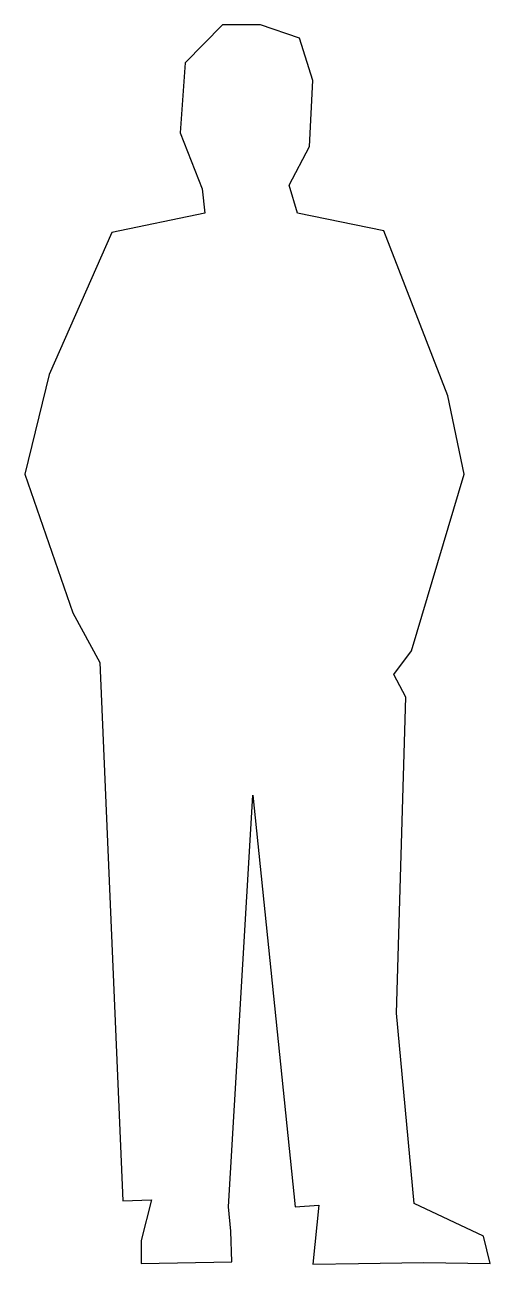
# Model space of a CAD drawing. Extents: x -13028 to -12369, y 25 to 1782.
import ezdxf

# ---------------------------------------------------------------- set-up
doc = ezdxf.new("R2010")
doc.units = 0
doc.layers.get('0').update_dxf_attribs({"linetype": 'CONTINUOUS'})

msp = doc.modelspace()

# ---------------------------------------------------------------- linework, layer by layer
at = {"color": 0}
msp.add_lwpolyline([(-12800.9, 1728.3), (-12808.1, 1628.9), (-12776.9, 1549.9), (-12773.4, 1515.2), (-12905.1, 1487.6), (-12993.7, 1286.5), (-13028.4, 1145.1), (-12960.2, 948.7), (-12921.8, 878.1), (-12889.5, 115.3), (-12848.8, 116.5), (-12863.2, 59), (-12863.2, 26.6), (-12735, 29), (-12736.2, 72.1), (-12739.8, 106.9), (-12705.1, 690.1), (-12645.2, 106.9), (-12611.7, 109.3), (-12620.1, 25.4), (-12555.4, 26.6), (-12463.2, 27.8), (-12368.6, 26.6), (-12378.2, 65), (-12476.4, 111.7), (-12501.5, 381.1), (-12488.3, 829), (-12505.1, 861.3), (-12480, 894.9), (-12405.7, 1145.1), (-12428.5, 1256.5), (-12519.5, 1490), (-12641.6, 1515.2), (-12653.6, 1554.7), (-12624.9, 1609.8), (-12620.1, 1703.2), (-12639.2, 1763.1), (-12694.3, 1782.2), (-12748.2, 1782.2), (-12800.9, 1728.3)], dxfattribs=at)

doc.saveas('drawing.dxf')
